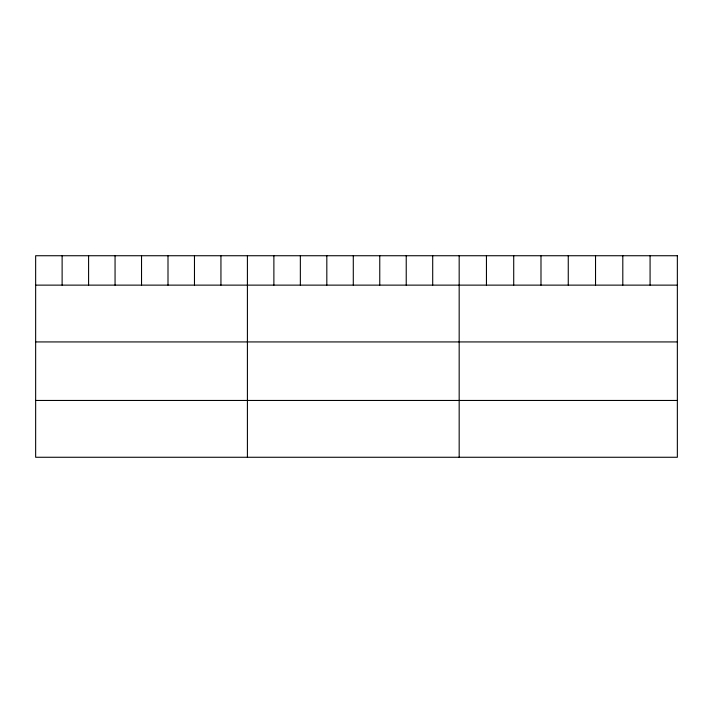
<?xml version="1.0" encoding="UTF-8"?>
<svg xmlns="http://www.w3.org/2000/svg" width="713" height="713" viewBox="0 0 713 713"><rect width="100%" height="100%" fill="white"/><g stroke="black" fill="none" stroke-linecap="round" stroke-linejoin="round"><path stroke-width="1.07" d="M35.65 285.129L677.35 285.129M35.65 341.928L677.35 341.928M35.65 400.456L677.35 400.456M650.078 255.735L650.078 285.129M622.805 255.735L622.805 285.129M595.533 255.735L595.533 285.129M568.261 255.735L568.261 285.129M540.989 255.735L540.989 285.129M513.716 255.735L513.716 285.129M486.444 255.735L486.444 285.129M459.172 255.735L459.172 457.265M432.702 255.735L432.702 285.129M406.232 255.735L406.232 285.129M379.762 255.735L379.762 285.129M353.291 255.735L353.291 285.129M326.821 255.735L326.821 285.129M300.351 255.735L300.351 285.129M273.881 255.735L273.881 285.129M247.411 255.735L247.411 457.265M220.941 255.735L220.941 285.129M194.471 255.735L194.471 285.129M168.001 255.735L168.001 285.129M141.531 255.735L141.531 285.129M115.06 255.735L115.06 285.129M88.59 255.735L88.59 285.129M62.12 255.735L62.12 285.129M677.35 255.735L35.65 255.735L35.65 457.265L677.35 457.265L677.35 255.735"/></g></svg>
